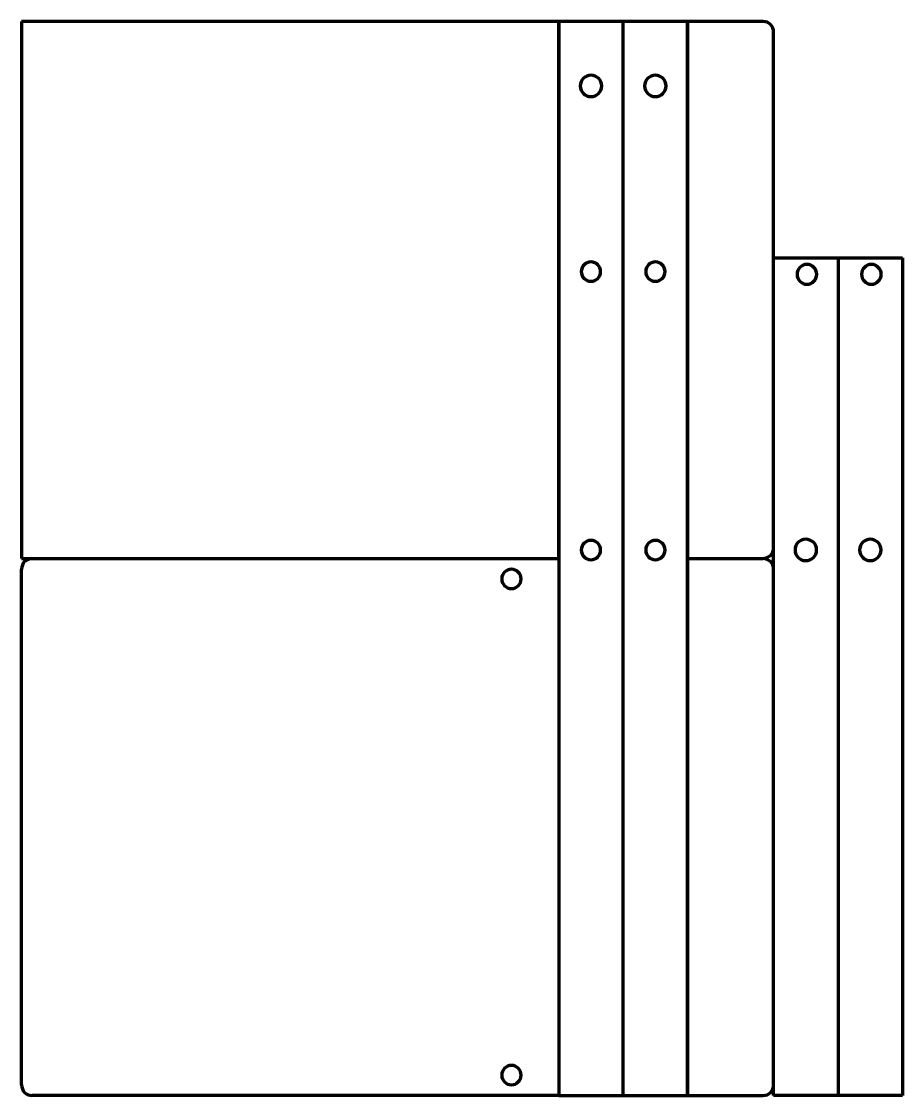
# Model space of a CAD drawing. Header units: millimetres. Extents: x 29 to 849, y -1050 to -50.
import ezdxf

# ---------------------------------------------------------------- set-up
doc = ezdxf.new("R2010")
doc.units = ezdxf.units.MM
doc.header["$MEASUREMENT"] = 0
doc.layers.add('Layer 1', color=7, linetype='Continuous')

# ---------------------------------------------------------------- blocks, each defined once
blk = doc.blocks.new('block 3')
at = {"layer": 'Layer 1', "color": 7, "lineweight": 70, "true_color": 0xffffff}
blk.add_open_spline([(759.94, -276.23), (765.01, -276.23), (769.12, -280.35), (769.12, -285.42), (769.12, -290.49), (765.01, -294.61), (759.94, -294.61), (754.86, -294.61), (750.75, -290.49), (750.75, -285.42), (750.75, -280.35), (754.86, -276.23), (759.94, -276.23), (759.94, -276.23), (759.94, -276.23), (759.94, -276.23)], degree=3, knots=[0, 0, 0, 0, 1, 1, 1, 2, 2, 2, 3, 3, 3, 4, 4, 4, 5, 5, 5, 5], dxfattribs=at)
blk = doc.blocks.new('block 4')
at = {"layer": 'Layer 1', "color": 7, "lineweight": 70, "true_color": 0xffffff}
blk.add_lwpolyline([(788.94, -1050), (728.94, -1050)], dxfattribs=at)
blk = doc.blocks.new('block 5')
at = {"layer": 'Layer 1', "color": 7, "lineweight": 70, "true_color": 0xffffff}
blk.add_lwpolyline([(728.94, -1050), (728.94, -270)], dxfattribs=at)
blk = doc.blocks.new('block 6')
at = {"layer": 'Layer 1', "color": 7, "lineweight": 70, "true_color": 0xffffff}
blk.add_lwpolyline([(728.94, -270), (788.94, -270)], dxfattribs=at)
blk = doc.blocks.new('block 7')
at = {"layer": 'Layer 1', "color": 7, "lineweight": 70, "true_color": 0xffffff}
blk.add_lwpolyline([(788.94, -270), (788.94, -1050)], dxfattribs=at)
blk = doc.blocks.new('block 8')
at = {"layer": 'Layer 1', "color": 7, "lineweight": 70, "true_color": 0xffffff}
blk.add_open_spline([(758.94, -532), (764.46, -532), (768.94, -536.48), (768.94, -542), (768.94, -547.52), (764.46, -552), (758.94, -552), (753.41, -552), (748.94, -547.52), (748.94, -542), (748.94, -536.48), (753.41, -532), (758.94, -532), (758.94, -532), (758.94, -532), (758.94, -532)], degree=3, knots=[0, 0, 0, 0, 1, 1, 1, 2, 2, 2, 3, 3, 3, 4, 4, 4, 5, 5, 5, 5], dxfattribs=at)
blk = doc.blocks.new('block 9')
at = {"layer": 'Layer 1', "color": 7, "lineweight": 70, "true_color": 0xffffff}
blk.add_lwpolyline([(848.94, -1050), (788.94, -1050)], dxfattribs=at)
blk = doc.blocks.new('block 10')
at = {"layer": 'Layer 1', "color": 7, "lineweight": 70, "true_color": 0xffffff}
blk.add_open_spline([(818.94, -532), (824.46, -532), (828.94, -536.48), (828.94, -542), (828.94, -547.52), (824.46, -552), (818.94, -552), (813.41, -552), (808.94, -547.52), (808.94, -542), (808.94, -536.48), (813.41, -532), (818.94, -532), (818.94, -532), (818.94, -532), (818.94, -532)], degree=3, knots=[0, 0, 0, 0, 1, 1, 1, 2, 2, 2, 3, 3, 3, 4, 4, 4, 5, 5, 5, 5], dxfattribs=at)
blk = doc.blocks.new('block 11')
at = {"layer": 'Layer 1', "color": 7, "lineweight": 70, "true_color": 0xffffff}
blk.add_open_spline([(819.94, -276.23), (825.01, -276.23), (829.12, -280.35), (829.12, -285.42), (829.12, -290.49), (825.01, -294.61), (819.94, -294.61), (814.86, -294.61), (810.75, -290.49), (810.75, -285.42), (810.75, -280.35), (814.86, -276.23), (819.94, -276.23), (819.94, -276.23), (819.94, -276.23), (819.94, -276.23)], degree=3, knots=[0, 0, 0, 0, 1, 1, 1, 2, 2, 2, 3, 3, 3, 4, 4, 4, 5, 5, 5, 5], dxfattribs=at)
blk = doc.blocks.new('block 12')
at = {"layer": 'Layer 1', "color": 7, "lineweight": 70, "true_color": 0xffffff}
blk.add_lwpolyline([(848.94, -270), (848.94, -1050)], dxfattribs=at)
blk = doc.blocks.new('block 13')
at = {"layer": 'Layer 1', "color": 7, "lineweight": 70, "true_color": 0xffffff}
blk.add_lwpolyline([(788.94, -270), (848.94, -270)], dxfattribs=at)
blk = doc.blocks.new('block 14')
at = {"layer": 'Layer 1', "color": 7, "lineweight": 70, "true_color": 0xffffff}
blk.add_open_spline([(558.94, -100), (564.46, -100), (568.94, -104.48), (568.94, -110), (568.94, -115.52), (564.46, -120), (558.94, -120), (553.41, -120), (548.94, -115.52), (548.94, -110), (548.94, -104.48), (553.41, -100), (558.94, -100), (558.94, -100), (558.94, -100), (558.94, -100)], degree=3, knots=[0, 0, 0, 0, 1, 1, 1, 2, 2, 2, 3, 3, 3, 4, 4, 4, 5, 5, 5, 5], dxfattribs=at)
blk = doc.blocks.new('block 15')
at = {"layer": 'Layer 1', "color": 7, "lineweight": 70, "true_color": 0xffffff}
blk.add_open_spline([(558.94, -273.92), (563.91, -273.92), (567.94, -277.95), (567.94, -282.92), (567.94, -287.89), (563.91, -291.92), (558.94, -291.92), (553.97, -291.92), (549.94, -287.89), (549.94, -282.92), (549.94, -277.95), (553.97, -273.92), (558.94, -273.92), (558.94, -273.92), (558.94, -273.92), (558.94, -273.92)], degree=3, knots=[0, 0, 0, 0, 1, 1, 1, 2, 2, 2, 3, 3, 3, 4, 4, 4, 5, 5, 5, 5], dxfattribs=at)
blk = doc.blocks.new('block 16')
at = {"layer": 'Layer 1', "color": 7, "lineweight": 70, "true_color": 0xffffff}
blk.add_lwpolyline([(528.94, -1050), (588.94, -1050)], dxfattribs=at)
blk = doc.blocks.new('block 17')
at = {"layer": 'Layer 1', "color": 7, "lineweight": 70, "true_color": 0xffffff}
blk.add_lwpolyline([(528.94, -50), (528.94, -1050)], dxfattribs=at)
blk = doc.blocks.new('block 18')
at = {"layer": 'Layer 1', "color": 7, "lineweight": 70, "true_color": 0xffffff}
blk.add_lwpolyline([(588.94, -50), (528.94, -50)], dxfattribs=at)
blk = doc.blocks.new('block 19')
at = {"layer": 'Layer 1', "color": 7, "lineweight": 70, "true_color": 0xffffff}
blk.add_lwpolyline([(588.94, -1050), (588.94, -50)], dxfattribs=at)
blk = doc.blocks.new('block 20')
at = {"layer": 'Layer 1', "color": 7, "lineweight": 70, "true_color": 0xffffff}
blk.add_open_spline([(558.94, -533.12), (563.91, -533.12), (567.94, -537.15), (567.94, -542.12), (567.94, -547.09), (563.91, -551.12), (558.94, -551.12), (553.97, -551.12), (549.94, -547.09), (549.94, -542.12), (549.94, -537.15), (553.97, -533.12), (558.94, -533.12), (558.94, -533.12), (558.94, -533.12), (558.94, -533.12)], degree=3, knots=[0, 0, 0, 0, 1, 1, 1, 2, 2, 2, 3, 3, 3, 4, 4, 4, 5, 5, 5, 5], dxfattribs=at)
blk = doc.blocks.new('block 21')
at = {"layer": 'Layer 1', "color": 7, "lineweight": 70, "true_color": 0xffffff}
blk.add_open_spline([(618.94, -100), (624.46, -100), (628.94, -104.48), (628.94, -110), (628.94, -115.52), (624.46, -120), (618.94, -120), (613.41, -120), (608.94, -115.52), (608.94, -110), (608.94, -104.48), (613.41, -100), (618.94, -100), (618.94, -100), (618.94, -100), (618.94, -100)], degree=3, knots=[0, 0, 0, 0, 1, 1, 1, 2, 2, 2, 3, 3, 3, 4, 4, 4, 5, 5, 5, 5], dxfattribs=at)
blk = doc.blocks.new('block 22')
at = {"layer": 'Layer 1', "color": 7, "lineweight": 70, "true_color": 0xffffff}
blk.add_open_spline([(618.94, -273.92), (623.91, -273.92), (627.94, -277.95), (627.94, -282.92), (627.94, -287.89), (623.91, -291.92), (618.94, -291.92), (613.97, -291.92), (609.94, -287.89), (609.94, -282.92), (609.94, -277.95), (613.97, -273.92), (618.94, -273.92), (618.94, -273.92), (618.94, -273.92), (618.94, -273.92)], degree=3, knots=[0, 0, 0, 0, 1, 1, 1, 2, 2, 2, 3, 3, 3, 4, 4, 4, 5, 5, 5, 5], dxfattribs=at)
blk = doc.blocks.new('block 23')
at = {"layer": 'Layer 1', "color": 7, "lineweight": 70, "true_color": 0xffffff}
blk.add_lwpolyline([(588.94, -1050), (648.94, -1050)], dxfattribs=at)
blk = doc.blocks.new('block 24')
at = {"layer": 'Layer 1', "color": 7, "lineweight": 70, "true_color": 0xffffff}
blk.add_lwpolyline([(648.94, -1050), (648.94, -50)], dxfattribs=at)
blk = doc.blocks.new('block 25')
at = {"layer": 'Layer 1', "color": 7, "lineweight": 70, "true_color": 0xffffff}
blk.add_open_spline([(618.94, -533.12), (623.91, -533.12), (627.94, -537.15), (627.94, -542.12), (627.94, -547.09), (623.91, -551.12), (618.94, -551.12), (613.97, -551.12), (609.94, -547.09), (609.94, -542.12), (609.94, -537.15), (613.97, -533.12), (618.94, -533.12), (618.94, -533.12), (618.94, -533.12), (618.94, -533.12)], degree=3, knots=[0, 0, 0, 0, 1, 1, 1, 2, 2, 2, 3, 3, 3, 4, 4, 4, 5, 5, 5, 5], dxfattribs=at)
blk = doc.blocks.new('block 26')
at = {"layer": 'Layer 1', "color": 7, "lineweight": 70, "true_color": 0xffffff}
blk.add_lwpolyline([(648.94, -50), (588.94, -50)], dxfattribs=at)
blk = doc.blocks.new('block 27')
at = {"layer": 'Layer 1', "color": 7, "lineweight": 70, "true_color": 0xffffff}
blk.add_lwpolyline([(28.94, -550), (528.94, -550)], dxfattribs=at)
blk = doc.blocks.new('block 28')
at = {"layer": 'Layer 1', "color": 7, "lineweight": 70, "true_color": 0xffffff}
blk.add_lwpolyline([(28.94, -50), (28.94, -550)], dxfattribs=at)
blk = doc.blocks.new('block 29')
at = {"layer": 'Layer 1', "color": 7, "lineweight": 70, "true_color": 0xffffff}
blk.add_lwpolyline([(528.94, -50), (28.94, -50)], dxfattribs=at)
blk = doc.blocks.new('block 30')
at = {"layer": 'Layer 1', "color": 7, "lineweight": 70, "true_color": 0xffffff}
blk.add_lwpolyline([(528.94, -550), (528.94, -50)], dxfattribs=at)
blk = doc.blocks.new('block 31')
at = {"layer": 'Layer 1', "color": 7, "lineweight": 70, "true_color": 0xffffff}
blk.add_open_spline([(484.94, -1022), (489.91, -1022), (493.94, -1026.03), (493.94, -1031), (493.94, -1035.97), (489.91, -1040), (484.94, -1040), (479.97, -1040), (475.94, -1035.97), (475.94, -1031), (475.94, -1026.03), (479.97, -1022), (484.94, -1022), (484.94, -1022), (484.94, -1022), (484.94, -1022)], degree=3, knots=[0, 0, 0, 0, 1, 1, 1, 2, 2, 2, 3, 3, 3, 4, 4, 4, 5, 5, 5, 5], dxfattribs=at)
blk = doc.blocks.new('block 32')
at = {"layer": 'Layer 1', "color": 7, "lineweight": 70, "true_color": 0xffffff}
blk.add_lwpolyline([(528.94, -550), (528.94, -1050)], dxfattribs=at)
blk = doc.blocks.new('block 33')
at = {"layer": 'Layer 1', "color": 7, "lineweight": 70, "true_color": 0xffffff}
blk.add_lwpolyline([(528.94, -1050), (38.94, -1050)], dxfattribs=at)
blk = doc.blocks.new('block 34')
at = {"layer": 'Layer 1', "color": 7, "lineweight": 70, "true_color": 0xffffff}
blk.add_open_spline([(28.94, -1040), (28.94, -1045.52), (33.41, -1050), (38.94, -1050)], degree=3, dxfattribs=at)
blk = doc.blocks.new('block 35')
at = {"layer": 'Layer 1', "color": 7, "lineweight": 70, "true_color": 0xffffff}
blk.add_lwpolyline([(28.94, -1040), (28.94, -560)], dxfattribs=at)
blk = doc.blocks.new('block 36')
at = {"layer": 'Layer 1', "color": 7, "lineweight": 70, "true_color": 0xffffff}
blk.add_open_spline([(38.94, -550), (33.41, -550), (28.94, -554.48), (28.94, -560)], degree=3, dxfattribs=at)
blk = doc.blocks.new('block 37')
at = {"layer": 'Layer 1', "color": 7, "lineweight": 70, "true_color": 0xffffff}
blk.add_lwpolyline([(38.94, -550), (528.94, -550)], dxfattribs=at)
blk = doc.blocks.new('block 38')
at = {"layer": 'Layer 1', "color": 7, "lineweight": 70, "true_color": 0xffffff}
blk.add_open_spline([(484.94, -560), (489.91, -560), (493.94, -564.03), (493.94, -569), (493.94, -573.97), (489.91, -578), (484.94, -578), (479.97, -578), (475.94, -573.97), (475.94, -569), (475.94, -564.03), (479.97, -560), (484.94, -560), (484.94, -560), (484.94, -560), (484.94, -560)], degree=3, knots=[0, 0, 0, 0, 1, 1, 1, 2, 2, 2, 3, 3, 3, 4, 4, 4, 5, 5, 5, 5], dxfattribs=at)
blk = doc.blocks.new('block 39')
at = {"layer": 'Layer 1', "color": 7, "lineweight": 70, "true_color": 0xffffff}
blk.add_open_spline([(728.94, -60), (728.94, -54.48), (724.46, -50), (718.94, -50)], degree=3, dxfattribs=at)
blk = doc.blocks.new('block 40')
at = {"layer": 'Layer 1', "color": 7, "lineweight": 70, "true_color": 0xffffff}
blk.add_lwpolyline([(728.94, -540), (728.94, -60)], dxfattribs=at)
blk = doc.blocks.new('block 41')
at = {"layer": 'Layer 1', "color": 7, "lineweight": 70, "true_color": 0xffffff}
blk.add_open_spline([(718.94, -550), (724.46, -550), (728.94, -545.52), (728.94, -540)], degree=3, dxfattribs=at)
blk = doc.blocks.new('block 42')
at = {"layer": 'Layer 1', "color": 7, "lineweight": 70, "true_color": 0xffffff}
blk.add_lwpolyline([(648.94, -550), (718.94, -550)], dxfattribs=at)
blk = doc.blocks.new('block 43')
at = {"layer": 'Layer 1', "color": 7, "lineweight": 70, "true_color": 0xffffff}
blk.add_lwpolyline([(648.94, -50), (648.94, -550)], dxfattribs=at)
blk = doc.blocks.new('block 44')
at = {"layer": 'Layer 1', "color": 7, "lineweight": 70, "true_color": 0xffffff}
blk.add_lwpolyline([(718.94, -50), (648.94, -50)], dxfattribs=at)
blk = doc.blocks.new('block 45')
at = {"layer": 'Layer 1', "color": 7, "lineweight": 70, "true_color": 0xffffff}
blk.add_open_spline([(728.94, -560), (728.94, -554.48), (724.46, -550), (718.94, -550)], degree=3, dxfattribs=at)
blk = doc.blocks.new('block 46')
at = {"layer": 'Layer 1', "color": 7, "lineweight": 70, "true_color": 0xffffff}
blk.add_open_spline([(718.94, -1050), (724.46, -1050), (728.94, -1045.52), (728.94, -1040)], degree=3, dxfattribs=at)
blk = doc.blocks.new('block 47')
at = {"layer": 'Layer 1', "color": 7, "lineweight": 70, "true_color": 0xffffff}
blk.add_lwpolyline([(648.94, -1050), (718.94, -1050)], dxfattribs=at)
blk = doc.blocks.new('block 48')
at = {"layer": 'Layer 1', "color": 7, "lineweight": 70, "true_color": 0xffffff}
blk.add_lwpolyline([(728.94, -1040), (728.94, -560)], dxfattribs=at)
blk = doc.blocks.new('block 49')
at = {"layer": 'Layer 1', "color": 7, "lineweight": 70, "true_color": 0xffffff}
blk.add_lwpolyline([(648.94, -550), (648.94, -1050)], dxfattribs=at)
blk = doc.blocks.new('block 2')
at = {"layer": 'Layer 1'}
for name in ['block 28', 'block 29', 'block 17', 'block 18', 'block 30', 'block 19', 'block 26', 'block 24', 'block 43', 'block 44', 'block 39', 'block 40', 'block 14', 'block 21', 'block 5', 'block 6', 'block 7', 'block 13', 'block 12', 'block 15', 'block 22', 'block 3', 'block 11', 'block 20', 'block 25', 'block 8', 'block 10', 'block 36', 'block 41', 'block 45', 'block 27', 'block 35', 'block 37', 'block 38', 'block 32', 'block 42', 'block 49', 'block 48', 'block 31', 'block 34', 'block 33', 'block 16', 'block 23', 'block 47', 'block 46', 'block 4', 'block 9']:
    blk.add_blockref(name, (0, 0), dxfattribs=at)

msp = doc.modelspace()

# ---------------------------------------------------------------- block references
at = {"layer": 'Layer 1'}
msp.add_blockref('block 2', (0, 0), dxfattribs=at)

doc.saveas('drawing.dxf')
